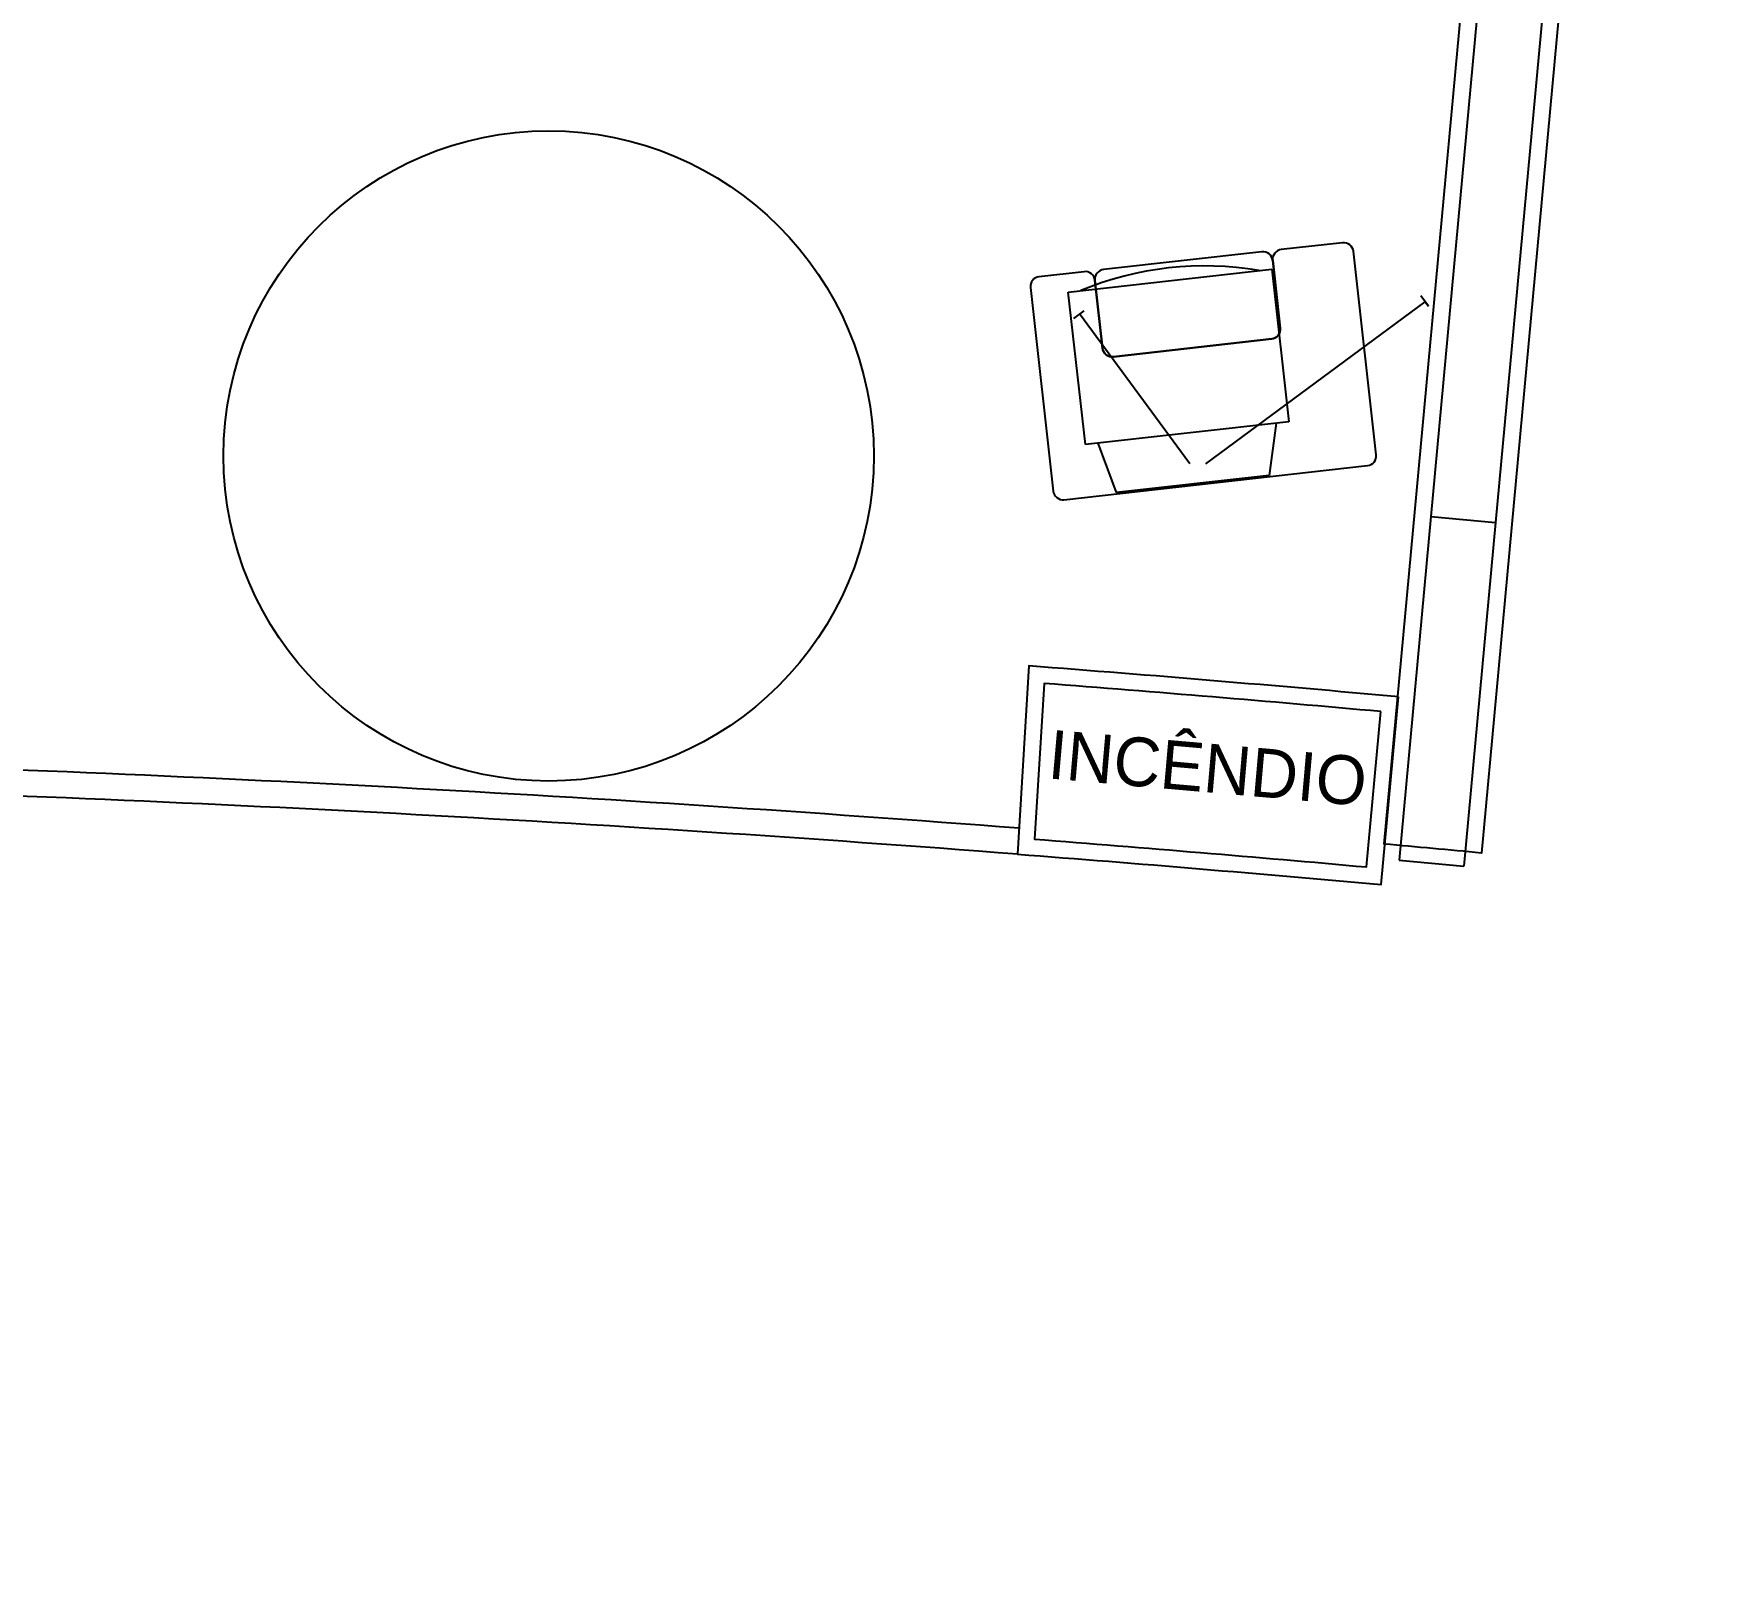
# Model space of a CAD drawing. Extents: x -15 to 8521, y -5327 to 1905.
# Drawn here: x 1843 to 2363, y 732 to 1207 of the extents above; entities that cross this region are included whole.
import ezdxf

# ---------------------------------------------------------------- set-up
doc = ezdxf.new("R2010")
doc.units = 0
for name, color, linetype in [('AR-DIV', 2, 'Continuous'), ('AR-MOB', 2, 'Continuous'), ('AR-PAR-ALV', 5, 'Continuous'), ('AR-SMB', 1, 'Continuous')]:
    doc.layers.add(name, color=color, linetype=linetype)

# ---------------------------------------------------------------- blocks, each defined once
blk = doc.blocks.new('Hidrante')
at = {"color": 3}
blk.add_lwpolyline([(0.5684, -0.0495, 0.003413), (-0.5687, 0.0456), (-0.6043, -0.5334, -0.003383), (0.5151, -0.627)], format="xyb", close=True, dxfattribs=at)
at = {"color": 1}
blk.add_lwpolyline([(0.514, -0.0948, 0.003111), (-0.5219, -0.0082), (-0.5514, -0.4873, -0.003085), (0.4699, -0.5727)], format="xyb", close=True, dxfattribs=at)
at = {"color": 2, "insert": (-0.0189, -0.2691), "char_height": 0.15, "attachment_point": 5, "rotation": 355}
blk.add_mtext('INCÊNDIO', dxfattribs=at)
blk = doc.blocks.new('f')
at = {"color": 2}
blk.add_lwpolyline([(24.7703, -46.3234, 0.414214), (24.7468, -46.2881), (24.5605, -46.2509, 0.414214), (24.5252, -46.2744), (24.4841, -46.4803, -0.414214), (24.4488, -46.5039), (23.9683, -46.408, -0.414214), (23.9447, -46.3727), (23.9858, -46.1667, 0.414214), (23.9623, -46.1314), (23.825, -46.104, 0.414214), (23.7897, -46.1276), (23.6664, -46.7454, 0.414214), (23.6899, -46.7807), (24.6117, -46.9647, 0.414214), (24.647, -46.9412)], format="xyb", close=True, dxfattribs=at)
at = {"color": 1}
blk.add_lwpolyline([(24.5252, -46.2744, 0.414214), (24.5016, -46.2391), (24.0211, -46.1432, 0.414214), (23.9858, -46.1667), (23.9447, -46.3727, 0.414214), (23.9683, -46.408), (24.4488, -46.5039, 0.414214), (24.4841, -46.4803)], format="xyb", close=True, dxfattribs=at)
blk = doc.blocks.new('tv')
at = {"color": 1}
for p, q in [((0.1061, 0.2964), (0.0843, 0.2838)), ((0.0967, 0.291), (0.1061, 0.2964)), ((0.3632, -0.1704), (0.0967, 0.291)), ((0.3602, -0.2013), (0.045, -0.3832)), ((0.0396, -0.3739), (0.0522, -0.3957))]:
    blk.add_line(p, q, dxfattribs=at)
at = {"color": 2}
for p, q in [((0, 0), (0.3, 0)), ((0, -0.4), (0, 0)), ((0.3, 0), (0.3, -0.4)), ((0.3, -0.025), (0.4, -0.05)), ((0.4, -0.05), (0.4, -0.35)), ((0.4, -0.35), (0.3, -0.375)), ((0.3, -0.4), (0, -0.4))]:
    blk.add_line(p, q, dxfattribs=at)
at = {"color": 1}
blk.add_arc((0.6, -0.2), 0.625, 163.7398, 196.2602, dxfattribs=at)

msp = doc.modelspace()

# ---------------------------------------------------------------- linework, layer by layer
at = {"layer": 'AR-DIV'}
for radius, start, end in [(8296.5, 85.6066974, 88.2528243), (8288.5, 85.6058503, 88.2528343)]:
    msp.add_arc((1510.03, -7309.6), radius, start, end, dxfattribs=at)
at = {"layer": 'AR-MOB', "color": 2}
msp.add_circle((2000.888, 1077.029), 100, dxfattribs=at)
at = {"layer": 'AR-PAR-ALV'}
for p, q in [((2331.717, 1703.021), (2272.224, 1058.352)), ((2351.632, 1701.183), (2292.139, 1056.514)), ((2272.224, 1058.352), (2262.474, 952.708)), ((2272.224, 1058.352), (2292.139, 1056.514)), ((2292.139, 1056.514), (2282.39, 950.87)), ((2262.474, 952.708), (2282.39, 950.87))]:
    msp.add_line(p, q, dxfattribs=at)
msp.add_lwpolyline([(2321.268, 1643.73), (2351.053, 1640.981), (2287.781, 954.884, 0.0009035), (2257.908, 957.641), (2321.268, 1643.73)], format="xyb", dxfattribs=at)
for radius, start in [(9215, 47.9559554), (9200, 48.049596)]:
    msp.add_arc((1510.03, -7309.6), radius, start, 90, dxfattribs=at)

# ---------------------------------------------------------------- block references
at = {"layer": 'AR-MOB', "color": 2}
for name, p, xscale, yscale, zscale, rotation in [('f', (-1519.115, 4800.544), 99.99999999999999, 99.99999999999999, 99.99999999999999, 17.69046145678125), ('tv', (2223.299, 1134.457), 157.4270874615365, 157.4270874615365, 157.4270874615365, 276.399582841629)]:
    msp.add_blockref(name, p, dxfattribs=dict(at, xscale=xscale, yscale=yscale, zscale=zscale, rotation=rotation))
at = {"layer": 'AR-SMB', "color": 2, "xscale": 99.99999999999999, "yscale": 99.99999999999999, "zscale": 99.99999999999999, "rotation": 359.999269803801}
msp.add_blockref('Hidrante', (2205.501, 1007.874), dxfattribs=at)

doc.saveas('drawing.dxf')
